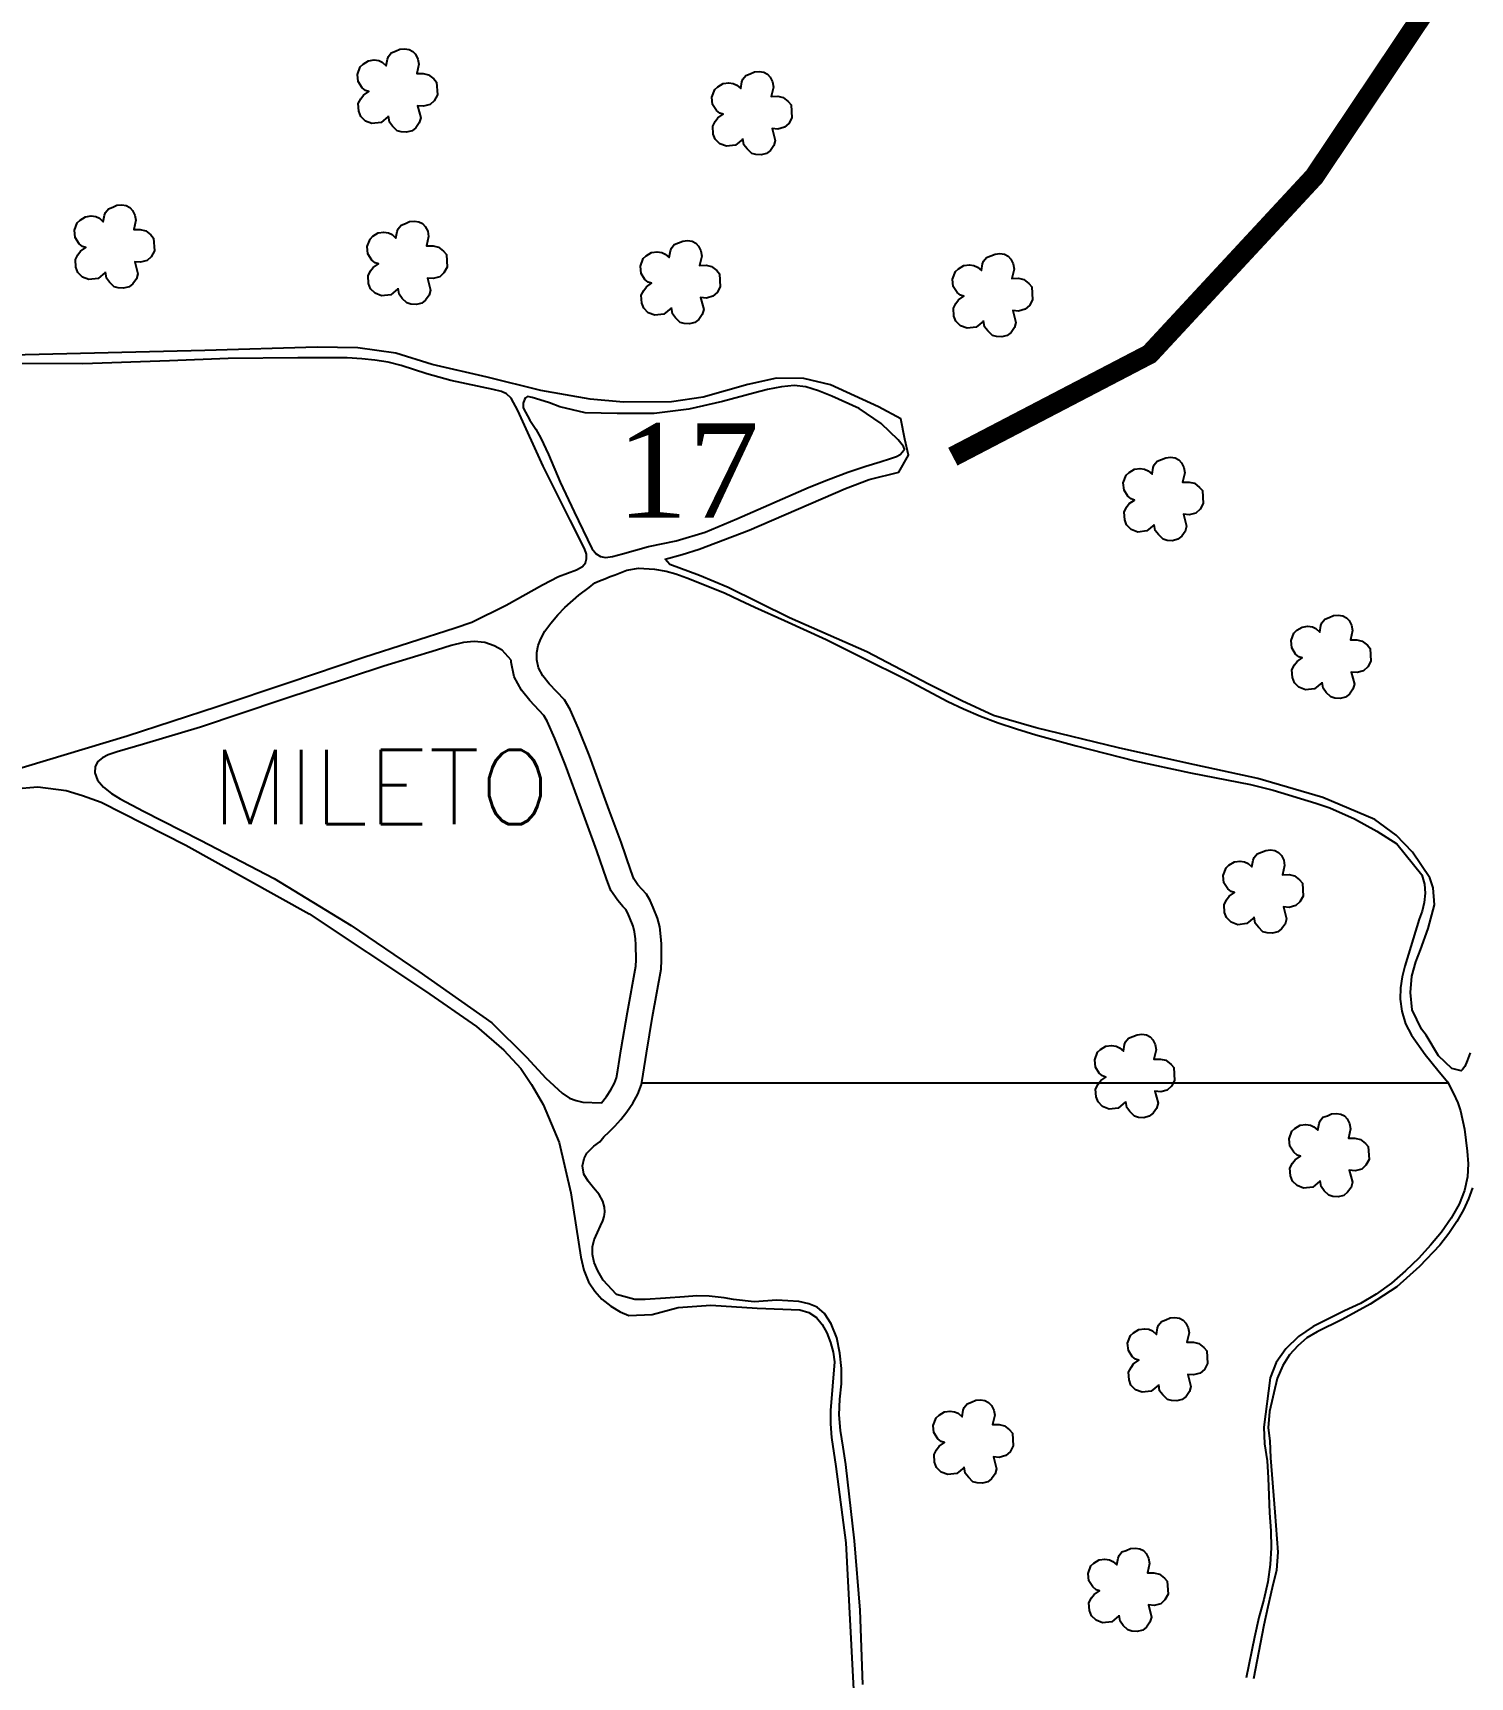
# Model space of a CAD drawing. Extents: x 736225 to 741536, y 7840815 to 7848326.
# Drawn here: x 739050 to 739552, y 7844792 to 7845367 of the extents above; entities that cross this region are included whole.
import ezdxf
from ezdxf.enums import TextEntityAlignment as Align

# ---------------------------------------------------------------- set-up
doc = ezdxf.new("R2010")
doc.units = 0
doc.header["$LTSCALE"] = 0.6
doc.linetypes.add('CONTINUO', pattern=[0])
for name, color, linetype in [('0114001311', 1, 'Continuous'), ('0114001311012', 5, 'Continuous'), ('0114001311016', 5, 'Continuous'), ('0114001311017', 5, 'Continuous'), ('0114001311018', 5, 'Continuous'), ('_SIMBOLO ARVORE', 118, 'Continuous'), ('ESTRADA', 7, 'Continuous'), ('MALHA', 8, 'Continuous'), ('MILETO', 7, 'Continuous'), ('TEXTO_NUN_TAL', 7, 'Continuous')]:
    doc.layers.add(name, color=color, linetype=linetype)
doc.layers.add('TEXTO_DIVERSOS', color=7, linetype='Continuous', lineweight=5)
doc.styles.add('AREAS', font='times.ttf')
doc.styles.add('Simplex', font='simplex.shx')

msp = doc.modelspace()

# ---------------------------------------------------------------- linework, layer by layer
at = {"layer": '0114001311'}
for points in [[(739551.61, 7845010.43), (739550.58, 7845007.62), (739549.71, 7845005.67), (739548.86, 7845004.58), (739548.46, 7845004.11), (739545.12, 7845005.02), (739540.56, 7845009.43), (739536.19, 7845016.63), (739534.63, 7845018.68), (739531.29, 7845025.44), (739530.71, 7845031.53), (739531.19, 7845037.18), (739532.6, 7845042.19), (739534.25, 7845046.45), (739536.95, 7845053.92), (739539.11, 7845062.11), (739538.63, 7845068.03), (739537.51, 7845071.52), (739531.38, 7845080.54), (739525.69, 7845086.52), (739518.32, 7845091.97), (739500.09, 7845099.66), (739477.47, 7845106.29), (739452.78, 7845111.58), (739428.77, 7845116.96), (739399.98, 7845123.92), (739385.1, 7845128.29), (739374.04, 7845133.42), (739362.38, 7845139.26), (739340.89, 7845150.48), (739313.86, 7845162.43), (739292.46, 7845172.96), (739282.4, 7845177.11), (739272.05, 7845181.04), (739270.4, 7845182.83), (739276.34, 7845184.48), (739282.27, 7845186.32), (739299.72, 7845193.01), (739333.39, 7845207.53), (739341.69, 7845210.67), (739352.07, 7845213.27), (739355.39, 7845219.15), (739354.15, 7845224.8), (739352.75, 7845231.84), (739344.92, 7845236.09), (739328.12, 7845243.75), (739318.88, 7845246.01), (739309.33, 7845246.06), (739299.32, 7845243.88), (739283.73, 7845239.49), (739272.57, 7845237.79), (739255.85, 7845237.75), (739244.2, 7845238.75), (739226.99, 7845241.74), (739208.24, 7845246.38), (739188.98, 7845250.88), (739176.36, 7845254.76), (739163.02, 7845256.73), (739148.88, 7845256.94), (739109.66, 7845255.73), (739042.12, 7845254.08)], [(739339.45, 7844789.8), (739338.5, 7844815.8), (739336.52, 7844839.96), (739333.46, 7844866.66), (739332.59, 7844872.74), (739331.71, 7844878.55), (739331.18, 7844884.06), (739331.44, 7844889.47), (739331.97, 7844894.88), (739332.01, 7844900.24), (739331.47, 7844905.55), (739330.32, 7844910.95), (739328.45, 7844915.81), (739326.1, 7844919.44), (739323.5, 7844921.61), (739320.59, 7844922.81), (739317.06, 7844923.61), (739309.4, 7844924.08), (739301.45, 7844923.51), (739294.29, 7844924.28), (739291.06, 7844924.92), (739285.75, 7844925.47), (739281.5, 7844925.55), (739277.22, 7844925.25), (739270.56, 7844924.8), (739263.4, 7844924.26), (739259.81, 7844924.32), (739253.46, 7844926.08), (739248.71, 7844931.1), (739246.89, 7844934.3), (739245.57, 7844937.25), (739245.04, 7844940.04), (739245.08, 7844942.66), (739245.62, 7844945.19), (739246.73, 7844947.7), (739247.87, 7844949.99), (739248.69, 7844951.82), (739249.11, 7844953.26), (739249.25, 7844953.93), (739249.3, 7844954.95), (739249.21, 7844956.57), (739248.61, 7844958.69), (739247.32, 7844960.94), (739245.41, 7844963.28), (739243.49, 7844965.57), (739242.04, 7844968.06), (739241.56, 7844971.01), (739242.11, 7844973.58), (739243.05, 7844975.35), (739245.52, 7844977.84), (739247.6, 7844979.35), (739248.96, 7844981.16), (739250.83, 7844982.88), (739252.8, 7844984.85), (739254.94, 7844987.21), (739257.07, 7844989.82), (739259.09, 7844992.82), (739260.9, 7844996.07), (739262.13, 7844999.43), (739262.7, 7845002.95), (739263.86, 7845010.39), (739266.02, 7845023.13), (739269.02, 7845039.7), (739269.18, 7845042.8), (739269.08, 7845048.5), (739268.93, 7845051.08), (739268.54, 7845054.42), (739267.68, 7845057.48), (739266.22, 7845061.24), (739265.2, 7845063.62), (739263.86, 7845065.82), (739262.37, 7845067.51), (739260.91, 7845069.17), (739259.43, 7845071.26), (739258.39, 7845074.13), (739255.02, 7845084.05), (739250.86, 7845095.23), (739249.48, 7845099.08), (739243.94, 7845114.15), (739240.11, 7845123.76), (739237.2, 7845130.31), (739235.23, 7845133.7), (739229.87, 7845139.36), (739227.66, 7845142.14), (739226.13, 7845144.93), (739225.58, 7845147.69), (739225.6, 7845150.23), (739226.06, 7845152.66), (739226.94, 7845155.08), (739228.4, 7845157.67), (739230.53, 7845160.53), (739232.87, 7845163.4), (739235.34, 7845166.03), (739240.24, 7845170.26), (739243.9, 7845173.03), (739245.83, 7845174.58), (739247.48, 7845175.31), (739249.33, 7845176.02), (739251.22, 7845176.78), (739252.9, 7845177.34), (739257.02, 7845179.07), (739261.06, 7845179.72), (739266.69, 7845179.4), (739270.81, 7845178.64), (739274.12, 7845177.7), (739278, 7845176.35), (739291.19, 7845171.14), (739296.54, 7845168.56), (739301.79, 7845166.08), (739312.04, 7845161.44), (739326.67, 7845154.82), (739339.01, 7845148.67), (739354.89, 7845140.67), (739369.14, 7845133.17), (739374.66, 7845130.58), (739380.52, 7845128.07), (739386.7, 7845125.73), (739393.18, 7845123.57), (739399.93, 7845121.52), (739413.91, 7845117.68), (739434.46, 7845112.48), (739453.84, 7845108.29), (739474.9, 7845104.22), (739482.77, 7845102.15), (739497.64, 7845097.67), (739502.52, 7845095.99), (739511.15, 7845092.18), (739518.98, 7845087.83), (739525.92, 7845083.41), (739534.73, 7845072.56), (739535.59, 7845069.39), (739535.87, 7845066.18), (739535.5, 7845062.96), (739534.76, 7845059.93), (739533.8, 7845057.11), (739528.73, 7845040.69), (739527.88, 7845037), (739527.28, 7845033.19), (739527.14, 7845029.23), (739527.65, 7845024.95), (739529, 7845020.63), (739531.12, 7845016.64), (739535.87, 7845009.84), (739540.31, 7845004.42), (739543.64, 7845000.31), (739545.81, 7844996.3), (739547.31, 7844993.04), (739548.16, 7844990.16), (739549.59, 7844983.76), (739550.57, 7844976.08), (739550.86, 7844971.69), (739550.65, 7844967.12), (739549.61, 7844962.39), (739547.71, 7844957.54), (739544.95, 7844952.65), (739541.54, 7844947.82), (739537.76, 7844943.24), (739533.6, 7844938.69), (739528.99, 7844934.26), (739524.07, 7844930.05), (739518.77, 7844926.15), (739513.23, 7844922.94), (739507.72, 7844920.37), (739496.76, 7844914.87), (739491.59, 7844911.35), (739487.2, 7844907.05), (739483.8, 7844902.25), (739481.71, 7844896.9), (739479.51, 7844879.74), (739479.78, 7844873.88), (739480.66, 7844867.89), (739481.08, 7844862.01), (739481.49, 7844849.79), (739481.9, 7844843.52), (739482.08, 7844837.52), (739481.68, 7844831.76), (739480.85, 7844825.74), (739479.56, 7844819.5), (739477.71, 7844813.18), (739476.29, 7844806.38), (739473.37, 7844792.21)]]:
    msp.add_lwpolyline(points, dxfattribs=at)
at = {"layer": '0114001311012'}
msp.add_lwpolyline([(739043, 7845102.63), (739051.29, 7845103.39), (739061.15, 7845102.04), (739066.91, 7845100.34), (739073.44, 7845097.94), (739103.04, 7845082.93), (739146.12, 7845059.02), (739186.75, 7845032.01), (739204.57, 7845019.63), (739214.02, 7845011.41), (739220.04, 7845004.93), (739223.69, 7844999.42), (739227.76, 7844992.41), (739233.36, 7844979.13), (739237.44, 7844961.51), (739240.94, 7844939.04), (739242.02, 7844934.51), (739243.68, 7844930.5), (739245.81, 7844927.2), (739248.32, 7844924.43), (739251.42, 7844921.98), (739254.72, 7844920.04), (739257.74, 7844918.73), (739265.83, 7844919.07), (739274.95, 7844921.56), (739286.37, 7844922.33), (739302.53, 7844921.26), (739317.43, 7844920.67), (739320.61, 7844919.7), (739323.28, 7844918.01), (739325.24, 7844915.56), (739326.86, 7844912.67), (739328.21, 7844909.29), (739329.12, 7844905.92), (739329.52, 7844902.48), (739328.2, 7844885.55), (739328.15, 7844880.89), (739328.55, 7844876.09), (739329.97, 7844865.97), (739333.48, 7844839.32), (739336.51, 7844781.31)], dxfattribs=at)
at = {"layer": '0114001311016'}
msp.add_lwpolyline([(739039.65, 7845108.26), (739082.47, 7845121.16), (739113.94, 7845131.42), (739138.97, 7845139.79), (739165.13, 7845148.61), (739197.02, 7845158.86), (739202.89, 7845160.92), (739214.84, 7845166.83), (739227.57, 7845173.94), (739233.12, 7845176.76), (739239.5, 7845179.2), (739241.56, 7845180.25), (739242.57, 7845181.55), (739242.98, 7845182.96), (739242.92, 7845184.61), (739242.2, 7845186.65), (739237.23, 7845196.46), (739227.86, 7845215.39), (739218.95, 7845234.77), (739216.6, 7845239.09), (739214.97, 7845240.67), (739213.27, 7845241.47), (739210.31, 7845242.17), (739195.57, 7845245.32), (739187.21, 7845247.62), (739178.23, 7845250.5), (739173.64, 7845251.63), (739169.07, 7845252.39), (739164.42, 7845252.86), (739159.38, 7845253.14), (739142.15, 7845253.17), (739117.77, 7845252.96), (739097.24, 7845252.11), (739067, 7845251.11), (739035.8, 7845251.18)], dxfattribs=at)
at = {"layer": '0114001311017'}
msp.add_lwpolyline([(739226.68, 7845238.55), (739223.91, 7845239.28), (739222.38, 7845239.7), (739221.67, 7845239.26), (739221.32, 7845238.64), (739220.86, 7845237.32), (739220.86, 7845235.67), (739223.12, 7845231.42), (739225.2, 7845228.3), (739227.03, 7845225.16), (739229.69, 7845219.41), (739233.78, 7845209.71), (739238.6, 7845199.36), (739244.85, 7845186.62), (739246.26, 7845184.78), (739247.88, 7845183.77), (739249.54, 7845183.42), (739252.05, 7845183.75), (739255.57, 7845184.78), (739264.61, 7845187.26), (739274.29, 7845189.24), (739284.34, 7845192.33), (739295.43, 7845196.91), (739320.67, 7845207.96), (739327.44, 7845210.67), (739334.22, 7845213.2), (739340.47, 7845215.38), (739345.53, 7845216.92), (739349.11, 7845217.98), (739351.27, 7845218.75), (739352.53, 7845219.45), (739353.3, 7845220.39), (739353.97, 7845221.26), (739353.68, 7845222.2), (739351.82, 7845224.52), (739345.83, 7845230.3), (739338.18, 7845235.45), (739328.64, 7845239.8), (739323.95, 7845241.68), (739319.59, 7845243.08), (739315.51, 7845243.53), (739311.04, 7845243.07), (739306.19, 7845242.1), (739301.3, 7845240.84), (739290.4, 7845237.91), (739278.65, 7845235.24), (739266.58, 7845233.7), (739253.62, 7845233.7), (739242.49, 7845234.02), (739233.65, 7845236.02), (739230.06, 7845237.48)], close=True, dxfattribs=at)
at = {"layer": '0114001311018'}
msp.add_lwpolyline([(739552.34, 7844963.29), (739551, 7844959.47), (739549.22, 7844955.57), (739546.94, 7844951.52), (739544.18, 7844947.39), (739541.02, 7844943.3), (739533.88, 7844935.77), (739525.93, 7844928.74), (739516.6, 7844922.62), (739506.91, 7844917.29), (739498.18, 7844913.01), (739494.58, 7844910.87), (739491.36, 7844908.15), (739488.51, 7844904.97), (739486.11, 7844901.22), (739484.11, 7844896.73), (739481.43, 7844885.17), (739481.07, 7844879.51), (739481.62, 7844874.95), (739481.87, 7844868.95), (739483.36, 7844850.07), (739484.4, 7844836.08), (739483.97, 7844829.72), (739482.46, 7844823.6), (739480.88, 7844816.93), (739479.53, 7844810.51), (739475.95, 7844791.8)], dxfattribs=at)
at = {"layer": '_SIMBOLO ARVORE', "color": 3, "linetype": 'CONTINUO'}
for points in [[(739173.69, 7845337.49, 0), (739171.17, 7845335.38, 0), (739167.98, 7845335.01, 0), (739165.7, 7845335.9, 0), (739164.09, 7845337.49, 0), (739163.42, 7845339.31, 0), (739163.24, 7845341.99, 0), (739164.11, 7845343.69, 0), (739165.03, 7845344.94, 0), (739166.87, 7845346.19, 0), (739165.7, 7845346.56, 0), (739164.54, 7845347.52, 0), (739163.18, 7845349.66, 0), (739162.94, 7845352.2, 0), (739163.92, 7845354.86, 0), (739164.95, 7845355.81, 0), (739166.83, 7845356.95, 0), (739168.8, 7845357.22, 0), (739170.37, 7845356.99, 0), (739171.62, 7845356.42, 0), (739172.98, 7845355.2, 0), (739173.39, 7845357.53, 0), (739173.74, 7845358.46, 0), (739174.76, 7845359.75, 0), (739176.28, 7845360.31, 0), (739177.76, 7845360.96, 0), (739179.43, 7845361.12, 0), (739181, 7845360.89, 0), (739182.28, 7845360.21, 0), (739183.24, 7845359.19, 0), (739184.07, 7845357.54, 0), (739184.39, 7845355.71, 0), (739183.64, 7845352.45, 0), (739185.92, 7845352.49, 0), (739187.81, 7845352.03, 0), (739189.59, 7845350.62, 0), (739190.58, 7845349.49, 0), (739190.85, 7845345.01, 0), (739189.75, 7845343, 0), (739188.29, 7845341.66, 0), (739185.98, 7845341.04, 0), (739183.97, 7845341.22, 0), (739185.04, 7845337.03, 0), (739184.55, 7845335.24, 0), (739183.34, 7845333.54, 0), (739182, 7845332.47, 0), (739180.11, 7845332.01, 0), (739178.23, 7845332.12, 0), (739176.82, 7845332.52, 0), (739175.2, 7845334.11, 0), (739174.1, 7845335.54, 0), (739173.77, 7845337.71, 0)], [(739297.5, 7845329.55, 0), (739294.99, 7845327.44, 0), (739291.79, 7845327.07, 0), (739289.52, 7845327.95, 0), (739287.9, 7845329.54, 0), (739287.23, 7845331.36, 0), (739287.05, 7845334.05, 0), (739287.92, 7845335.74, 0), (739288.84, 7845337, 0), (739290.68, 7845338.24, 0), (739289.51, 7845338.62, 0), (739288.36, 7845339.57, 0), (739287, 7845341.71, 0), (739286.75, 7845344.26, 0), (739287.73, 7845346.91, 0), (739288.76, 7845347.86, 0), (739290.64, 7845349.01, 0), (739292.61, 7845349.27, 0), (739294.19, 7845349.05, 0), (739295.43, 7845348.47, 0), (739296.8, 7845347.25, 0), (739297.21, 7845349.58, 0), (739297.56, 7845350.51, 0), (739298.58, 7845351.8, 0), (739300.09, 7845352.36, 0), (739301.58, 7845353.02, 0), (739303.24, 7845353.17, 0), (739304.82, 7845352.95, 0), (739306.1, 7845352.27, 0), (739307.05, 7845351.24, 0), (739307.88, 7845349.6, 0), (739308.21, 7845347.77, 0), (739307.45, 7845344.51, 0), (739309.74, 7845344.54, 0), (739311.63, 7845344.09, 0), (739313.41, 7845342.68, 0), (739314.4, 7845341.55, 0), (739314.66, 7845337.06, 0), (739313.56, 7845335.05, 0), (739312.1, 7845333.71, 0), (739309.8, 7845333.1, 0), (739307.78, 7845333.27, 0), (739308.86, 7845329.08, 0), (739308.36, 7845327.3, 0), (739307.15, 7845325.59, 0), (739305.82, 7845324.53, 0), (739303.92, 7845324.06, 0), (739302.04, 7845324.18, 0), (739300.63, 7845324.58, 0), (739299.02, 7845326.16, 0), (739297.92, 7845327.59, 0), (739297.58, 7845329.76, 0)], [(739074.86, 7845283.01, 0), (739072.35, 7845280.9, 0), (739069.15, 7845280.53, 0), (739066.88, 7845281.41, 0), (739065.26, 7845283, 0), (739064.59, 7845284.82, 0), (739064.41, 7845287.5, 0), (739065.28, 7845289.2, 0), (739066.2, 7845290.45, 0), (739068.04, 7845291.7, 0), (739066.87, 7845292.08, 0), (739065.72, 7845293.03, 0), (739064.36, 7845295.17, 0), (739064.11, 7845297.72, 0), (739065.09, 7845300.37, 0), (739066.12, 7845301.32, 0), (739068, 7845302.47, 0), (739069.97, 7845302.73, 0), (739071.55, 7845302.51, 0), (739072.79, 7845301.93, 0), (739074.16, 7845300.71, 0), (739074.57, 7845303.04, 0), (739074.92, 7845303.97, 0), (739075.94, 7845305.26, 0), (739077.45, 7845305.82, 0), (739078.94, 7845306.48, 0), (739080.6, 7845306.63, 0), (739082.18, 7845306.4, 0), (739083.46, 7845305.73, 0), (739084.41, 7845304.7, 0), (739085.24, 7845303.05, 0), (739085.57, 7845301.22, 0), (739084.81, 7845297.97, 0), (739087.1, 7845298, 0), (739088.99, 7845297.55, 0), (739090.77, 7845296.13, 0), (739091.76, 7845295.01, 0), (739092.02, 7845290.52, 0), (739090.92, 7845288.51, 0), (739089.46, 7845287.17, 0), (739087.16, 7845286.55, 0), (739085.14, 7845286.73, 0), (739086.22, 7845282.54, 0), (739085.72, 7845280.75, 0), (739084.51, 7845279.05, 0), (739083.18, 7845277.99, 0), (739081.28, 7845277.52, 0), (739079.4, 7845277.63, 0), (739077.99, 7845278.03, 0), (739076.38, 7845279.62, 0), (739075.28, 7845281.05, 0), (739074.94, 7845283.22, 0)], [(739177.1, 7845277.33, 0), (739174.58, 7845275.22, 0), (739171.39, 7845274.85, 0), (739169.11, 7845275.74, 0), (739167.49, 7845277.32, 0), (739166.83, 7845279.14, 0), (739166.65, 7845281.83, 0), (739167.52, 7845283.52, 0), (739168.44, 7845284.78, 0), (739170.28, 7845286.03, 0), (739169.1, 7845286.4, 0), (739167.95, 7845287.35, 0), (739166.59, 7845289.49, 0), (739166.35, 7845292.04, 0), (739167.33, 7845294.69, 0), (739168.36, 7845295.64, 0), (739170.23, 7845296.79, 0), (739172.2, 7845297.05, 0), (739173.78, 7845296.83, 0), (739175.02, 7845296.25, 0), (739176.39, 7845295.03, 0), (739176.8, 7845297.36, 0), (739177.15, 7845298.29, 0), (739178.17, 7845299.58, 0), (739179.69, 7845300.14, 0), (739181.17, 7845300.8, 0), (739182.84, 7845300.95, 0), (739184.41, 7845300.73, 0), (739185.69, 7845300.05, 0), (739186.64, 7845299.02, 0), (739187.48, 7845297.38, 0), (739187.8, 7845295.55, 0), (739187.05, 7845292.29, 0), (739189.33, 7845292.32, 0), (739191.22, 7845291.87, 0), (739193, 7845290.46, 0), (739193.99, 7845289.33, 0), (739194.26, 7845284.84, 0), (739193.15, 7845282.83, 0), (739191.69, 7845281.49, 0), (739189.39, 7845280.88, 0), (739187.37, 7845281.06, 0), (739188.45, 7845276.86, 0), (739187.96, 7845275.08, 0), (739186.75, 7845273.37, 0), (739185.41, 7845272.31, 0), (739183.52, 7845271.84, 0), (739181.64, 7845271.96, 0), (739180.23, 7845272.36, 0), (739178.61, 7845273.94, 0), (739177.51, 7845275.38, 0), (739177.17, 7845277.55, 0)], [(739272.51, 7845270.52, 0), (739270, 7845268.41, 0), (739266.8, 7845268.04, 0), (739264.53, 7845268.92, 0), (739262.91, 7845270.51, 0), (739262.24, 7845272.33, 0), (739262.06, 7845275.02, 0), (739262.93, 7845276.71, 0), (739263.85, 7845277.97, 0), (739265.69, 7845279.21, 0), (739264.52, 7845279.59, 0), (739263.37, 7845280.54, 0), (739262.01, 7845282.68, 0), (739261.76, 7845285.23, 0), (739262.74, 7845287.88, 0), (739263.77, 7845288.83, 0), (739265.65, 7845289.98, 0), (739267.62, 7845290.24, 0), (739269.2, 7845290.02, 0), (739270.44, 7845289.44, 0), (739271.81, 7845288.22, 0), (739272.22, 7845290.55, 0), (739272.57, 7845291.48, 0), (739273.59, 7845292.77, 0), (739275.1, 7845293.33, 0), (739276.59, 7845293.99, 0), (739278.25, 7845294.14, 0), (739279.83, 7845293.92, 0), (739281.11, 7845293.24, 0), (739282.06, 7845292.21, 0), (739282.89, 7845290.57, 0), (739283.22, 7845288.74, 0), (739282.46, 7845285.48, 0), (739284.75, 7845285.51, 0), (739286.64, 7845285.06, 0), (739288.42, 7845283.65, 0), (739289.41, 7845282.52, 0), (739289.67, 7845278.03, 0), (739288.57, 7845276.02, 0), (739287.11, 7845274.68, 0), (739284.81, 7845274.07, 0), (739282.79, 7845274.25, 0), (739283.87, 7845270.05, 0), (739283.37, 7845268.27, 0), (739282.16, 7845266.56, 0), (739280.83, 7845265.5, 0), (739278.93, 7845265.03, 0), (739277.05, 7845265.15, 0), (739275.64, 7845265.55, 0), (739274.03, 7845267.13, 0), (739272.93, 7845268.56, 0), (739272.59, 7845270.74, 0)], [(739381.56, 7845265.98, 0), (739379.05, 7845263.87, 0), (739375.85, 7845263.5, 0), (739373.57, 7845264.38, 0), (739371.96, 7845265.97, 0), (739371.29, 7845267.79, 0), (739371.11, 7845270.48, 0), (739371.98, 7845272.17, 0), (739372.9, 7845273.43, 0), (739374.74, 7845274.67, 0), (739373.57, 7845275.05, 0), (739372.42, 7845276, 0), (739371.06, 7845278.14, 0), (739370.81, 7845280.69, 0), (739371.79, 7845283.34, 0), (739372.82, 7845284.29, 0), (739374.7, 7845285.44, 0), (739376.67, 7845285.7, 0), (739378.25, 7845285.48, 0), (739379.49, 7845284.9, 0), (739380.86, 7845283.68, 0), (739381.27, 7845286.01, 0), (739381.61, 7845286.94, 0), (739382.63, 7845288.23, 0), (739384.15, 7845288.79, 0), (739385.63, 7845289.45, 0), (739387.3, 7845289.6, 0), (739388.88, 7845289.38, 0), (739390.16, 7845288.7, 0), (739391.11, 7845287.67, 0), (739391.94, 7845286.03, 0), (739392.27, 7845284.2, 0), (739391.51, 7845280.94, 0), (739393.8, 7845280.97, 0), (739395.68, 7845280.52, 0), (739397.47, 7845279.11, 0), (739398.45, 7845277.98, 0), (739398.72, 7845273.49, 0), (739397.62, 7845271.48, 0), (739396.16, 7845270.14, 0), (739393.86, 7845269.53, 0), (739391.84, 7845269.7, 0), (739392.92, 7845265.51, 0), (739392.42, 7845263.73, 0), (739391.21, 7845262.02, 0), (739389.88, 7845260.96, 0), (739387.98, 7845260.49, 0), (739386.1, 7845260.61, 0), (739384.69, 7845261.01, 0), (739383.08, 7845262.59, 0), (739381.98, 7845264.02, 0), (739381.64, 7845266.19, 0)], [(739441.18, 7845194.82, 0), (739438.67, 7845192.71, 0), (739435.47, 7845192.34, 0), (739433.2, 7845193.22, 0), (739431.58, 7845194.81, 0), (739430.91, 7845196.63, 0), (739430.73, 7845199.31, 0), (739431.6, 7845201.01, 0), (739432.52, 7845202.26, 0), (739434.36, 7845203.51, 0), (739433.19, 7845203.89, 0), (739432.04, 7845204.84, 0), (739430.68, 7845206.98, 0), (739430.43, 7845209.53, 0), (739431.41, 7845212.18, 0), (739432.44, 7845213.13, 0), (739434.32, 7845214.28, 0), (739436.29, 7845214.54, 0), (739437.87, 7845214.32, 0), (739439.11, 7845213.74, 0), (739440.48, 7845212.52, 0), (739440.89, 7845214.85, 0), (739441.24, 7845215.78, 0), (739442.26, 7845217.07, 0), (739443.77, 7845217.63, 0), (739445.26, 7845218.29, 0), (739446.92, 7845218.44, 0), (739448.5, 7845218.21, 0), (739449.78, 7845217.54, 0), (739450.73, 7845216.51, 0), (739451.56, 7845214.86, 0), (739451.89, 7845213.04, 0), (739451.13, 7845209.78, 0), (739453.42, 7845209.81, 0), (739455.31, 7845209.36, 0), (739457.09, 7845207.95, 0), (739458.08, 7845206.82, 0), (739458.34, 7845202.33, 0), (739457.24, 7845200.32, 0), (739455.78, 7845198.98, 0), (739453.48, 7845198.36, 0), (739451.46, 7845198.54, 0), (739452.54, 7845194.35, 0), (739452.05, 7845192.56, 0), (739450.83, 7845190.86, 0), (739449.5, 7845189.8, 0), (739447.6, 7845189.33, 0), (739445.72, 7845189.44, 0), (739444.31, 7845189.84, 0), (739442.7, 7845191.43, 0), (739441.6, 7845192.86, 0), (739441.26, 7845195.03, 0)], [(739499.77, 7845139.71, 0), (739497.25, 7845137.6, 0), (739494.06, 7845137.23, 0), (739491.78, 7845138.12, 0), (739490.17, 7845139.71, 0), (739489.5, 7845141.53, 0), (739489.32, 7845144.21, 0), (739490.19, 7845145.91, 0), (739491.11, 7845147.16, 0), (739492.95, 7845148.41, 0), (739491.78, 7845148.78, 0), (739490.62, 7845149.74, 0), (739489.26, 7845151.88, 0), (739489.02, 7845154.42, 0), (739490, 7845157.08, 0), (739491.03, 7845158.03, 0), (739492.91, 7845159.17, 0), (739494.88, 7845159.44, 0), (739496.45, 7845159.21, 0), (739497.7, 7845158.64, 0), (739499.06, 7845157.42, 0), (739499.47, 7845159.75, 0), (739499.82, 7845160.68, 0), (739500.84, 7845161.97, 0), (739502.36, 7845162.53, 0), (739503.84, 7845163.18, 0), (739505.51, 7845163.34, 0), (739507.08, 7845163.11, 0), (739508.36, 7845162.43, 0), (739509.32, 7845161.41, 0), (739510.15, 7845159.76, 0), (739510.47, 7845157.93, 0), (739509.72, 7845154.67, 0), (739512, 7845154.71, 0), (739513.89, 7845154.25, 0), (739515.67, 7845152.84, 0), (739516.66, 7845151.71, 0), (739516.93, 7845147.23, 0), (739515.83, 7845145.22, 0), (739514.37, 7845143.88, 0), (739512.06, 7845143.26, 0), (739510.05, 7845143.44, 0), (739511.12, 7845139.25, 0), (739510.63, 7845137.46, 0), (739509.42, 7845135.76, 0), (739508.08, 7845134.69, 0), (739506.19, 7845134.23, 0), (739504.31, 7845134.34, 0), (739502.9, 7845134.74, 0), (739501.28, 7845136.33, 0), (739500.18, 7845137.76, 0), (739499.85, 7845139.93, 0)], [(739476.08, 7845057.69, 0), (739473.56, 7845055.58, 0), (739470.37, 7845055.21, 0), (739468.09, 7845056.1, 0), (739466.48, 7845057.68, 0), (739465.81, 7845059.5, 0), (739465.63, 7845062.19, 0), (739466.5, 7845063.89, 0), (739467.42, 7845065.14, 0), (739469.26, 7845066.39, 0), (739468.09, 7845066.76, 0), (739466.93, 7845067.71, 0), (739465.57, 7845069.85, 0), (739465.33, 7845072.4, 0), (739466.31, 7845075.05, 0), (739467.34, 7845076.01, 0), (739469.22, 7845077.15, 0), (739471.19, 7845077.42, 0), (739472.76, 7845077.19, 0), (739474.01, 7845076.62, 0), (739475.37, 7845075.4, 0), (739475.78, 7845077.73, 0), (739476.13, 7845078.66, 0), (739477.15, 7845079.95, 0), (739478.67, 7845080.5, 0), (739480.15, 7845081.16, 0), (739481.82, 7845081.31, 0), (739483.39, 7845081.09, 0), (739484.67, 7845080.41, 0), (739485.63, 7845079.39, 0), (739486.46, 7845077.74, 0), (739486.78, 7845075.91, 0), (739486.03, 7845072.65, 0), (739488.31, 7845072.69, 0), (739490.2, 7845072.23, 0), (739491.98, 7845070.82, 0), (739492.97, 7845069.69, 0), (739493.24, 7845065.2, 0), (739492.14, 7845063.19, 0), (739490.68, 7845061.86, 0), (739488.37, 7845061.24, 0), (739486.36, 7845061.42, 0), (739487.43, 7845057.23, 0), (739486.94, 7845055.44, 0), (739485.73, 7845053.73, 0), (739484.39, 7845052.67, 0), (739482.5, 7845052.21, 0), (739480.62, 7845052.32, 0), (739479.21, 7845052.72, 0), (739477.59, 7845054.31, 0), (739476.49, 7845055.74, 0), (739476.16, 7845057.91, 0)], [(739431.2, 7844993.29, 0), (739428.68, 7844991.18, 0), (739425.49, 7844990.81, 0), (739423.21, 7844991.69, 0), (739421.59, 7844993.28, 0), (739420.93, 7844995.1, 0), (739420.74, 7844997.78, 0), (739421.62, 7844999.48, 0), (739422.53, 7845000.73, 0), (739424.37, 7845001.98, 0), (739423.2, 7845002.36, 0), (739422.05, 7845003.31, 0), (739420.69, 7845005.45, 0), (739420.45, 7845008, 0), (739421.43, 7845010.65, 0), (739422.46, 7845011.6, 0), (739424.33, 7845012.75, 0), (739426.3, 7845013.01, 0), (739427.88, 7845012.79, 0), (739429.12, 7845012.21, 0), (739430.49, 7845010.99, 0), (739430.9, 7845013.32, 0), (739431.25, 7845014.25, 0), (739432.27, 7845015.54, 0), (739433.79, 7845016.1, 0), (739435.27, 7845016.76, 0), (739436.93, 7845016.91, 0), (739438.51, 7845016.68, 0), (739439.79, 7845016.01, 0), (739440.74, 7845014.98, 0), (739441.57, 7845013.34, 0), (739441.9, 7845011.51, 0), (739441.14, 7845008.25, 0), (739443.43, 7845008.28, 0), (739445.32, 7845007.83, 0), (739447.1, 7845006.42, 0), (739448.09, 7845005.29, 0), (739448.35, 7845000.8, 0), (739447.25, 7844998.79, 0), (739445.79, 7844997.45, 0), (739443.49, 7844996.84, 0), (739441.47, 7844997.01, 0), (739442.55, 7844992.82, 0), (739442.06, 7844991.03, 0), (739440.84, 7844989.33, 0), (739439.51, 7844988.27, 0), (739437.61, 7844987.8, 0), (739435.73, 7844987.91, 0), (739434.32, 7844988.31, 0), (739432.71, 7844989.9, 0), (739431.61, 7844991.33, 0), (739431.27, 7844993.5, 0)], [(739499.1, 7844965.68, 0), (739496.58, 7844963.57, 0), (739493.39, 7844963.2, 0), (739491.11, 7844964.09, 0), (739489.49, 7844965.68, 0), (739488.83, 7844967.5, 0), (739488.64, 7844970.18, 0), (739489.52, 7844971.88, 0), (739490.43, 7844973.13, 0), (739492.27, 7844974.38, 0), (739491.1, 7844974.75, 0), (739489.95, 7844975.71, 0), (739488.59, 7844977.85, 0), (739488.35, 7844980.39, 0), (739489.33, 7844983.05, 0), (739490.36, 7844984, 0), (739492.23, 7844985.14, 0), (739494.2, 7844985.41, 0), (739495.78, 7844985.18, 0), (739497.02, 7844984.61, 0), (739498.39, 7844983.39, 0), (739498.8, 7844985.72, 0), (739499.15, 7844986.65, 0), (739500.17, 7844987.94, 0), (739501.69, 7844988.5, 0), (739503.17, 7844989.15, 0), (739504.83, 7844989.31, 0), (739506.41, 7844989.08, 0), (739507.69, 7844988.4, 0), (739508.64, 7844987.38, 0), (739509.48, 7844985.73, 0), (739509.8, 7844983.9, 0), (739509.04, 7844980.64, 0), (739511.33, 7844980.68, 0), (739513.22, 7844980.22, 0), (739515, 7844978.81, 0), (739515.99, 7844977.68, 0), (739516.26, 7844973.2, 0), (739515.15, 7844971.19, 0), (739513.69, 7844969.85, 0), (739511.39, 7844969.23, 0), (739509.37, 7844969.41, 0), (739510.45, 7844965.22, 0), (739509.96, 7844963.43, 0), (739508.74, 7844961.73, 0), (739507.41, 7844960.66, 0), (739505.51, 7844960.2, 0), (739503.64, 7844960.31, 0), (739502.23, 7844960.71, 0), (739500.61, 7844962.3, 0), (739499.51, 7844963.73, 0), (739499.17, 7844965.9, 0)], [(739442.7, 7844894.38, 0), (739440.19, 7844892.27, 0), (739436.99, 7844891.9, 0), (739434.72, 7844892.78, 0), (739433.1, 7844894.37, 0), (739432.43, 7844896.19, 0), (739432.25, 7844898.88, 0), (739433.12, 7844900.57, 0), (739434.04, 7844901.83, 0), (739435.88, 7844903.07, 0), (739434.71, 7844903.45, 0), (739433.56, 7844904.4, 0), (739432.2, 7844906.54, 0), (739431.95, 7844909.09, 0), (739432.93, 7844911.74, 0), (739433.96, 7844912.69, 0), (739435.84, 7844913.84, 0), (739437.81, 7844914.1, 0), (739439.39, 7844913.88, 0), (739440.63, 7844913.3, 0), (739442, 7844912.08, 0), (739442.41, 7844914.41, 0), (739442.76, 7844915.34, 0), (739443.78, 7844916.63, 0), (739445.29, 7844917.19, 0), (739446.78, 7844917.85, 0), (739448.44, 7844918, 0), (739450.02, 7844917.77, 0), (739451.3, 7844917.1, 0), (739452.25, 7844916.07, 0), (739453.08, 7844914.43, 0), (739453.41, 7844912.6, 0), (739452.65, 7844909.34, 0), (739454.94, 7844909.37, 0), (739456.83, 7844908.92, 0), (739458.61, 7844907.51, 0), (739459.6, 7844906.38, 0), (739459.86, 7844901.89, 0), (739458.76, 7844899.88, 0), (739457.3, 7844898.54, 0), (739455, 7844897.93, 0), (739452.98, 7844898.1, 0), (739454.06, 7844893.91, 0), (739453.56, 7844892.13, 0), (739452.35, 7844890.42, 0), (739451.02, 7844889.36, 0), (739449.12, 7844888.89, 0), (739447.24, 7844889, 0), (739445.83, 7844889.4, 0), (739444.22, 7844890.99, 0), (739443.12, 7844892.42, 0), (739442.78, 7844894.59, 0)], [(739374.8, 7844865.63, 0), (739372.29, 7844863.51, 0), (739369.09, 7844863.15, 0), (739366.82, 7844864.03, 0), (739365.2, 7844865.62, 0), (739364.53, 7844867.44, 0), (739364.35, 7844870.12, 0), (739365.22, 7844871.82, 0), (739366.14, 7844873.07, 0), (739367.98, 7844874.32, 0), (739366.81, 7844874.69, 0), (739365.66, 7844875.65, 0), (739364.3, 7844877.79, 0), (739364.05, 7844880.33, 0), (739365.03, 7844882.99, 0), (739366.06, 7844883.94, 0), (739367.94, 7844885.09, 0), (739369.91, 7844885.35, 0), (739371.49, 7844885.12, 0), (739372.73, 7844884.55, 0), (739374.1, 7844883.33, 0), (739374.51, 7844885.66, 0), (739374.85, 7844886.59, 0), (739375.87, 7844887.88, 0), (739377.39, 7844888.44, 0), (739378.87, 7844889.09, 0), (739380.54, 7844889.25, 0), (739382.12, 7844889.02, 0), (739383.4, 7844888.35, 0), (739384.35, 7844887.32, 0), (739385.18, 7844885.67, 0), (739385.51, 7844883.84, 0), (739384.75, 7844880.58, 0), (739387.04, 7844880.62, 0), (739388.93, 7844880.16, 0), (739390.71, 7844878.75, 0), (739391.69, 7844877.63, 0), (739391.96, 7844873.14, 0), (739390.86, 7844871.13, 0), (739389.4, 7844869.79, 0), (739387.1, 7844869.17, 0), (739385.08, 7844869.35, 0), (739386.16, 7844865.16, 0), (739385.66, 7844863.37, 0), (739384.45, 7844861.67, 0), (739383.12, 7844860.6, 0), (739381.22, 7844860.14, 0), (739379.34, 7844860.25, 0), (739377.93, 7844860.65, 0), (739376.32, 7844862.24, 0), (739375.22, 7844863.67, 0), (739374.88, 7844865.84, 0)], [(739428.89, 7844813.87, 0), (739426.38, 7844811.76, 0), (739423.18, 7844811.39, 0), (739420.91, 7844812.28, 0), (739419.29, 7844813.86, 0), (739418.62, 7844815.68, 0), (739418.44, 7844818.37, 0), (739419.31, 7844820.06, 0), (739420.23, 7844821.32, 0), (739422.07, 7844822.57, 0), (739420.9, 7844822.94, 0), (739419.75, 7844823.89, 0), (739418.39, 7844826.03, 0), (739418.14, 7844828.58, 0), (739419.12, 7844831.23, 0), (739420.15, 7844832.18, 0), (739422.03, 7844833.33, 0), (739424, 7844833.59, 0), (739425.58, 7844833.37, 0), (739426.82, 7844832.79, 0), (739428.19, 7844831.57, 0), (739428.6, 7844833.9, 0), (739428.94, 7844834.83, 0), (739429.96, 7844836.12, 0), (739431.48, 7844836.68, 0), (739432.97, 7844837.34, 0), (739434.63, 7844837.49, 0), (739436.21, 7844837.27, 0), (739437.49, 7844836.59, 0), (739438.44, 7844835.56, 0), (739439.27, 7844833.92, 0), (739439.6, 7844832.09, 0), (739438.84, 7844828.83, 0), (739441.13, 7844828.86, 0), (739443.02, 7844828.41, 0), (739444.8, 7844827, 0), (739445.78, 7844825.87, 0), (739446.05, 7844821.38, 0), (739444.95, 7844819.37, 0), (739443.49, 7844818.03, 0), (739441.19, 7844817.42, 0), (739439.17, 7844817.6, 0), (739440.25, 7844813.4, 0), (739439.75, 7844811.62, 0), (739438.54, 7844809.91, 0), (739437.21, 7844808.85, 0), (739435.31, 7844808.38, 0), (739433.43, 7844808.5, 0), (739432.02, 7844808.9, 0), (739430.41, 7844810.48, 0), (739429.31, 7844811.92, 0), (739428.97, 7844814.09, 0)]]:
    msp.add_polyline3d(points, dxfattribs=at)
at = {"layer": 'ESTRADA', "color": 7, "linetype": 'CONTINUO', "ltscale": 80, "const_width": 7}
msp.add_lwpolyline([(739866.59, 7845695.19), (739795.28, 7845627.66), (739645.9, 7845483.19), (739538.43, 7845378.11), (739497.14, 7845316.49), (739439.63, 7845254.5), (739370.89, 7845218.67)], dxfattribs=at)
at = {"layer": 'MALHA'}
msp.add_lwpolyline([(739262.22, 7845000), (739543.8, 7845000)], dxfattribs=at)
at = {"layer": 'MILETO'}
msp.add_lwpolyline([(739216.64, 7845147.64), (739213.45, 7845151.04), (739210.66, 7845152.65), (739207.45, 7845153.77), (739203.74, 7845154.17), (739200.02, 7845153.77), (739195.64, 7845152.68), (739190.54, 7845151.08), (739172.17, 7845145.45), (739136.54, 7845133.78), (739108.14, 7845124.19), (739088.21, 7845118.25), (739079.04, 7845115.54), (739075.93, 7845114.49), (739073.86, 7845113.5), (739072.26, 7845112.23), (739071.28, 7845110.48), (739071.2, 7845108.27), (739072.19, 7845105.68), (739074.24, 7845103.18), (739076.99, 7845101.03), (739080.02, 7845099.11), (739088.26, 7845094.85), (739108.18, 7845084.67), (739133.84, 7845071.36), (739160.74, 7845054.93), (739184.37, 7845038.81), (739209.88, 7845020.94), (739222.04, 7845008.98), (739228.7, 7845001.59), (739234.47, 7844996.32), (739237.04, 7844994.66), (739239.35, 7844993.78), (739241.65, 7844993.2), (739248.09, 7844992.96), (739248.16, 7844993.04), (739249.88, 7844995.15), (739251.46, 7844997.5), (739252.74, 7844999.8), (739253.44, 7845001.71), (739253.88, 7845004.36), (739255.04, 7845011.83), (739257.21, 7845024.67), (739260.12, 7845040.74), (739260.24, 7845042.97), (739260.15, 7845048.16), (739260.02, 7845050.31), (739259.75, 7845052.68), (739259.19, 7845054.64), (739257.94, 7845057.86), (739257.23, 7845059.51), (739256.63, 7845060.51), (739255.67, 7845061.59), (739253.89, 7845063.6), (739251.42, 7845067.09), (739249.95, 7845071.18), (739246.59, 7845081.05), (739242.47, 7845092.16), (739241.07, 7845096.02), (739235.59, 7845110.95), (739231.86, 7845120.29), (739229.22, 7845126.24), (739228.02, 7845128.31), (739223.12, 7845133.49), (739220.2, 7845137.16), (739217.63, 7845141.82), (739216.63, 7845146.84)], close=True, dxfattribs=at)

# ---------------------------------------------------------------- texts
at = {"layer": 'TEXTO_DIVERSOS', "linetype": 'Continuous', "style": 'Simplex'}
msp.add_text('MILETO', height=26, dxfattribs=at).set_placement((739171.11, 7845103.26), align=Align.MIDDLE_CENTER)
at = {"layer": 'TEXTO_NUN_TAL', "linetype": 'Continuous', "style": 'AREAS'}
msp.add_text('17', height=33, dxfattribs=at).set_placement((739278.33, 7845213.82), align=Align.MIDDLE_CENTER)

doc.saveas('drawing.dxf')
